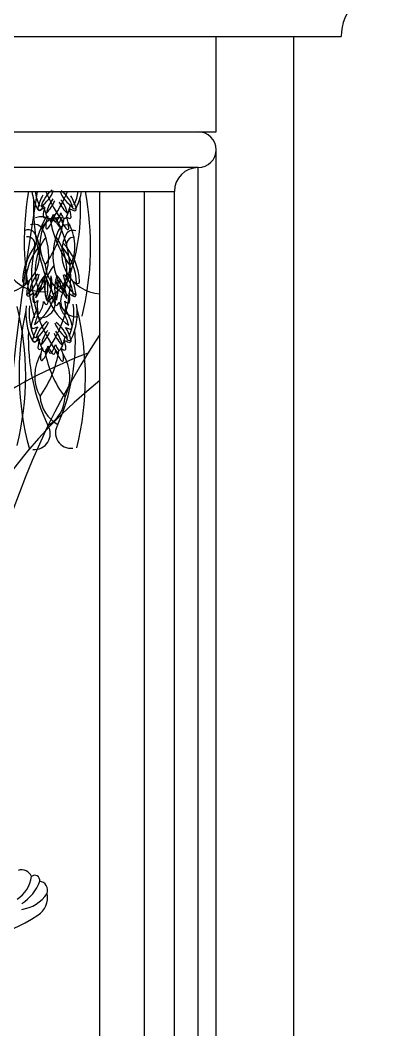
# Model space of a CAD drawing. Header units: millimetres. Extents: x 1155 to 2227, y 540 to 1342.
# Drawn here: x 1276.79 to 1284.52, y 1105.92 to 1127.13 of the extents above; entities that cross this region are included whole.
import ezdxf

# ---------------------------------------------------------------- set-up
doc = ezdxf.new("R2010")
doc.units = ezdxf.units.MM

msp = doc.modelspace()

# ---------------------------------------------------------------- linework, layer by layer
at = {"color": 0}
for p, q in [((1195.524, 1126.78421), (1283.524, 1126.78421)), ((1280.899, 1124.78421), (1280.899, 1126.78421)), ((1282.524, 1126.78421), (1282.524, 1080.05549)), ((1264.774, 1124.78421), (1280.899, 1124.78421)), ((1280.899, 1085.43049), (1280.899, 1124.40921)), ((1280.524, 1124.03421), (1265.149, 1124.03421)), ((1280.524, 1085.80549), (1280.524, 1124.03421)), ((1265.649, 1123.53421), (1280.024, 1123.53421)), ((1278.4615, 1088.80549), (1278.4615, 1123.53421)), ((1279.399, 1088.80549), (1279.399, 1123.53421)), ((1280.024, 1086.30549), (1280.024, 1123.53421))]:
    msp.add_line(p, q, dxfattribs=at)
for centre, radius, start, end in [((1284.524, 1126.78421), 1, 90, 180), ((1280.524, 1124.40921), 0.375, 270, 90), ((1280.524, 1123.53421), 0.5, 90, 180), ((1277.89869, 1123.01845), 0.70041, 128.669653, 163.348256), ((1348.37614, 1112.02592), 72.15709, 170.8227387, 182.5326154), ((1282.94826, 1122.48834), 6.07603, 170.088306, 195.354419), ((1278.25965, 1123.73489), 1.24608, 189.267976, 207.43286), ((1281.31191, 1123.20088), 4.24526, 177.787954, 205.438997), ((1278.28555, 1123.73195), 1.20222, 189.467011, 205.032609), ((1278.18276, 1122.93964), 1.05396, 150.706335, 166.649637), ((1276.84139, 1123.78753), 0.6872, 304.199647, 340.146127), ((1279.80607, 1124.52637), 2.67345, 201.784591, 217.893648), ((1278.07367, 1122.9239), 0.7524, 142.790476, 168.215137), ((1275.28236, 1124.49438), 2.67345, 323.23903, 338.95195), ((1278.26447, 1123.78229), 0.6872, 201.230101, 237.176581), ((1277.05328, 1122.88931), 0.7524, 13.161092, 38.585753), ((1277.22594, 1122.98804), 0.70041, 18.027973, 52.706575), ((1273.80879, 1123.1331), 4.24526, 335.937232, 3.588274), ((1276.94385, 1122.90242), 1.05396, 14.726591, 30.669893), ((1276.82152, 1123.7367), 1.20222, 336.34362, 350.303219), ((1276.84735, 1123.74027), 1.24608, 333.943368, 350.481512), ((1272.19002, 1122.38147), 6.07603, 346.021809, 10.936418), ((1277.19541, 1123.17927), 0.04562, 203.86234, 333.925294), ((1277.19037, 1123.17429), 0.03421, 165.246038, 295.308992), ((1277.03803, 1123.61447), 0.49982, 289.515242, 302.302292), ((1276.67041, 1123.51107), 0.66642, 328.131544, 335.115419), ((1277.80575, 1122.99837), 0.53677, 158.855228, 178.34214), ((1278.30334, 1123.45057), 1.05163, 192.07118, 208.032162), ((1276.79581, 1123.62789), 0.77193, 314.527487, 337.934401), ((1278.31386, 1123.62379), 0.77193, 203.441828, 226.848741), ((1276.8105, 1123.45498), 1.05163, 333.344066, 349.305048), ((1277.31934, 1122.97019), 0.53677, 3.034089, 22.521), ((1278.07204, 1123.60455), 0.49982, 239.073937, 251.860987), ((1278.4415, 1123.55468), 0.66642, 206.26081, 213.244685), ((1277.92462, 1123.21036), 0.04562, 207.450935, 337.513889), ((1277.93032, 1123.16084), 0.03421, 246.067237, 16.130191), ((1279.69751, 1121.7615), 2.67345, 152.646944, 217.893648), ((1277.2368, 1122.54179), 0.4563, 21.491396, 106.105238), ((1277.6156, 1122.524), 0.4563, 75.270991, 159.884833), ((1277.30039, 1123.0106), 0.03136, 173.956481, 304.019435), ((1275.49729, 1123.30069), 2.23809, 324.180656, 351.328305), ((1275.1738, 1121.72951), 2.67345, 323.23903, 27.742247), ((1277.10125, 1123.38829), 0.45817, 298.225685, 305.283685), ((1277.88987, 1122.80204), 0.56533, 157.948295, 183.408227), ((1276.93659, 1123.12323), 0.56533, 319.3517, 344.811632), ((1277.40637, 1122.97018), 0.03421, 203.86234, 333.925294), ((1279.61987, 1123.32786), 2.23809, 190.047923, 217.195572), ((1277.01263, 1123.21903), 0.49982, 328.131544, 340.918594), ((1277.91919, 1123.11271), 0.45817, 197.476242, 204.534241), ((1277.99699, 1123.21679), 0.53677, 197.47153, 216.958442), ((1277.12237, 1123.22862), 0.53677, 324.417787, 343.904698), ((1277.20318, 1123.08177), 0.45817, 336.841987, 343.899987), ((1278.1064, 1123.2545), 0.49982, 200.457635, 213.244685), ((1278.18525, 1123.11589), 0.56533, 196.564597, 222.024528), ((1277.71874, 1122.99627), 0.03421, 207.450935, 337.513889), ((1278.01427, 1123.37692), 0.45817, 236.092544, 243.150543), ((1277.23996, 1122.7719), 0.56533, 357.968002, 23.427934), ((1277.82426, 1122.99456), 0.03136, 237.356793, 7.419747), ((1277.26408, 1122.2878), 0.8617, 148.976355, 275.028839), ((1276.95418, 1122.55504), 0.17117, 27.372089, 110.654405), ((1277.07799, 1122.63743), 0.20606, 24.886816, 111.503542), ((1276.08608, 1122.17728), 1.29951, 318.614615, 24.886816), ((1278.10743, 1122.42491), 0.90607, 148.849147, 208.620901), ((1277.34828, 1122.77018), 0.02281, 184.394401, 251.629646), ((1277.34847, 1122.77012), 0.02281, 251.13028, 318.365526), ((1277.53209, 1122.93254), 0.03136, 198.740491, 328.803445), ((1277.5945, 1122.91095), 0.03136, 212.572783, 342.635737), ((1277.77206, 1122.62343), 0.20606, 69.872686, 156.489413), ((1277.78196, 1122.75299), 0.02281, 223.010703, 290.245948), ((1277.78215, 1122.75306), 0.02281, 289.746582, 356.981828), ((1277.03151, 1122.38965), 0.90607, 332.755327, 32.527082), ((1276.34096, 1122.23755), 0.8617, 267.221595, 30.897281), ((1276.94077, 1122.42471), 0.15625, 335.333169, 96.968058), ((1278.34903, 1121.8661), 1.24608, 145.382408, 197.70402), ((1278.77474, 1122.18723), 1.29951, 156.489413, 222.354229), ((1276.51938, 1121.86647), 1.24608, 343.943368, 35.204718), ((1278.51848, 1122.24137), 0.8617, 148.976355, 266.208497), ((1277.89782, 1122.54403), 0.17117, 70.721823, 154.004139), ((1277.91435, 1122.41407), 0.15625, 84.40817, 206.04306), ((1278.08844, 1121.61686), 1.25016, 142.558563, 178.483568), ((1278.11004, 1121.60093), 1.20715, 139.630783, 179.594269), ((1276.76521, 1121.56244), 1.20715, 1.781959, 41.745446), ((1276.78641, 1121.57888), 1.25016, 2.892661, 44.206947), ((1278.0588, 1121.4726), 0.75554, 138.49627, 195.84773), ((1278.04275, 1122.04132), 0.73241, 183.94843, 240.772691), ((1277.10539, 1122.00773), 0.73241, 300.603537, 357.427798), ((1276.88432, 1121.65113), 0.04562, 175.246038, 305.308992), ((1276.58237, 1122.19384), 0.66642, 299.515242, 306.499117), ((1277.97353, 1121.30989), 1.05396, 160.706335, 176.743809), ((1276.50531, 1121.91198), 0.6872, 307.268848, 350.146127), ((1277.68009, 1121.33818), 0.70041, 138.669653, 179.582595), ((1277.86883, 1121.27545), 0.7524, 135.770429, 178.215137), ((1276.48815, 1121.74685), 0.77193, 324.527487, 357.770514), ((1278.34268, 1121.57851), 1.05163, 172.681567, 198.032162), ((1276.62098, 1121.4963), 0.74727, 342.071482, 16.039178), ((1276.77973, 1121.60889), 0.67331, 327.246761, 10.761775), ((1278.0944, 1121.64701), 0.67331, 170.614453, 214.129467), ((1278.25634, 1121.49361), 0.74727, 160.322971, 199.304746), ((1276.81951, 1121.43537), 0.75554, 345.528498, 19.113299), ((1276.53263, 1121.57911), 1.05163, 343.344066, 5.323405), ((1277.01416, 1121.24285), 0.7524, 3.161092, 45.605799), ((1278.38313, 1121.74727), 0.77193, 183.605714, 216.848741), ((1278.36201, 1121.91194), 0.6872, 191.230101, 234.107381), ((1277.20134, 1121.31009), 0.70041, 1.793634, 42.706575), ((1277.20447, 1121.50372), 0.04562, 193.86234, 323.925294), ((1276.74507, 1121.92165), 0.66642, 317.281877, 325.115419), ((1278.12154, 1121.96052), 0.66642, 216.26081, 223.244685), ((1277.67231, 1121.53168), 0.04562, 145.23169, 67.357647), ((1276.90866, 1121.27477), 1.05396, 4.63242, 20.669893), ((1278.27819, 1122.19187), 0.66642, 234.877112, 241.860987), ((1277.98936, 1121.64207), 0.04562, 236.067237, 6.130191), ((1276.95547, 1121.36865), 0.03421, 175.246038, 305.308992), ((1276.72901, 1121.77569), 0.49982, 299.515242, 312.302292), ((1277.59205, 1121.30227), 0.53677, 168.855228, 188.34214), ((1276.37954, 1121.67782), 1.18084, 306.922215, 339.259502), ((1276.83055, 1121.56393), 0.45817, 308.225685, 315.283685), ((1277.70899, 1121.12353), 0.56533, 167.948295, 193.408227), ((1277.19854, 1121.20448), 0.32882, 263.786763, 31.71386), ((1277.37592, 1121.26118), 0.03421, 193.86234, 323.925294), ((1276.87908, 1121.41035), 0.53677, 334.417787, 353.904698), ((1278.49336, 1121.68087), 1.18084, 202.116726, 234.454013), ((1277.03137, 1121.57462), 0.49982, 318.131544, 330.918594), ((1277.84365, 1121.60671), 0.49982, 210.457635, 223.244685), ((1278.00039, 1121.40148), 0.53677, 187.47153, 206.958442), ((1277.50673, 1121.28508), 0.03421, 217.450935, 347.513889), ((1277.96483, 1121.22926), 0.32882, 148.278671, 276.205767), ((1278.14164, 1121.77031), 0.49982, 229.073937, 241.860987), ((1277.29022, 1121.27631), 0.53677, 353.034089, 12.521), ((1277.92502, 1121.35796), 0.03421, 236.067237, 6.130191), ((1270.82706, 1119.66302), 6.07603, 346.021809, 13.830123), ((1282.8397, 1119.72347), 6.07603, 167.546106, 195.354419), ((1278.15109, 1120.97002), 1.24608, 172.675728, 207.43286), ((1278.17699, 1120.96708), 1.20222, 172.331662, 205.032609), ((1278.24067, 1120.45712), 1.25016, 151.028915, 168.255726), ((1277.09225, 1121.22656), 0.03136, 183.956481, 314.019435), ((1276.71442, 1121.2743), 0.56533, 329.3517, 354.811632), ((1277.68392, 1121.43456), 0.45817, 207.476242, 214.534241), ((1277.33398, 1121.18991), 0.03136, 208.740491, 338.803445), ((1277.55091, 1121.17018), 0.03136, 202.572783, 332.635737), ((1277.1952, 1121.40636), 0.45817, 326.841987, 333.899987), ((1278.16827, 1121.26942), 0.56533, 186.564597, 212.024528), ((1277.17761, 1121.09481), 0.56533, 347.968002, 13.427934), ((1278.04522, 1121.55618), 0.45817, 226.092544, 233.150543), ((1276.66209, 1120.41582), 1.25016, 13.120502, 30.347314), ((1277.79169, 1121.21262), 0.03136, 227.356793, 357.419747), ((1276.71296, 1120.97183), 1.20222, 336.34362, 9.044566), ((1276.73879, 1120.9754), 1.24608, 333.943368, 8.700501), ((1272.08146, 1119.61659), 6.07603, 346.021809, 13.830123), ((1278.25917, 1120.43768), 1.20715, 153.545122, 165.800238), ((1277.18116, 1120.9981), 0.02281, 194.394401, 261.629646), ((1277.18136, 1120.99807), 0.02281, 261.13028, 328.365526), ((1277.7081, 1120.98206), 0.02281, 213.010703, 280.245948), ((1276.64406, 1120.39594), 1.20715, 15.57599, 27.831107), ((1277.70829, 1120.9821), 0.02281, 279.746582, 346.981828), ((1281.20335, 1120.43601), 4.24526, 177.787954, 205.438997), ((1277.06079, 1120.69996), 0.04562, 165.246038, 295.308992), ((1278.0742, 1120.17477), 1.05396, 150.706335, 166.649637), ((1276.85767, 1121.28686), 0.66642, 289.515242, 296.499117), ((1277.79013, 1120.25358), 0.70041, 128.669653, 163.348256), ((1276.73283, 1121.02266), 0.6872, 304.199647, 340.146127), ((1277.96511, 1120.15903), 0.7524, 142.790476, 168.215137), ((1278.15591, 1121.01741), 0.6872, 201.230101, 237.176581), ((1277.11738, 1120.22316), 0.70041, 18.027973, 52.706575), ((1273.70023, 1120.36823), 4.24526, 335.937232, 3.588274), ((1276.83529, 1120.13755), 1.05396, 14.726591, 30.669893), ((1278.02476, 1121.27854), 0.66642, 244.877112, 251.860987), ((1277.83579, 1120.68693), 0.04562, 246.067237, 16.130191), ((1292.46061, 1111.31294), 16.76067, 146.64041, 187.629894), ((1277.08685, 1120.4144), 0.04562, 203.86234, 333.925294), ((1277.08181, 1120.40942), 0.03421, 165.246038, 295.308992), ((1276.92946, 1120.84959), 0.49982, 289.515242, 302.302292), ((1276.56185, 1120.7462), 0.66642, 328.131544, 335.115419), ((1277.69719, 1120.2335), 0.53677, 158.855228, 178.34214), ((1278.19478, 1120.68569), 1.05163, 192.07118, 208.032162), ((1276.68725, 1120.86302), 0.77193, 314.527487, 337.934401), ((1278.2053, 1120.85892), 0.77193, 203.441828, 226.848741), ((1276.94472, 1120.12444), 0.7524, 13.161092, 38.585753), ((1276.70194, 1120.6901), 1.05163, 333.344066, 349.305048), ((1277.21078, 1120.20532), 0.53677, 3.034089, 22.521), ((1277.96348, 1120.83967), 0.49982, 239.073937, 251.860987), ((1278.33294, 1120.78981), 0.66642, 206.26081, 213.244685), ((1277.81606, 1120.44549), 0.04562, 207.450935, 337.513889), ((1277.82176, 1120.39597), 0.03421, 246.067237, 16.130191), ((1277.19183, 1120.24573), 0.03136, 173.956481, 304.019435), ((1275.38873, 1120.53582), 2.23809, 324.180656, 351.328305), ((1276.99269, 1120.62342), 0.45817, 298.225685, 305.283685), ((1277.78131, 1120.03717), 0.56533, 157.948295, 183.408227), ((1276.82803, 1120.35836), 0.56533, 319.3517, 344.811632), ((1277.29781, 1120.20531), 0.03421, 203.86234, 333.925294), ((1279.51131, 1120.56299), 2.23809, 190.047923, 217.195572), ((1276.90407, 1120.45416), 0.49982, 328.131544, 340.918594), ((1277.81063, 1120.34783), 0.45817, 197.476242, 204.534241), ((1277.88843, 1120.45191), 0.53677, 197.47153, 216.958442), ((1277.01381, 1120.46375), 0.53677, 324.417787, 343.904698), ((1277.09462, 1120.3169), 0.45817, 336.841987, 343.899987), ((1277.99784, 1120.48963), 0.49982, 200.457635, 213.244685), ((1278.07669, 1120.35101), 0.56533, 196.564597, 222.024528), ((1277.61018, 1120.23139), 0.03421, 207.450935, 337.513889), ((1277.90571, 1120.61205), 0.45817, 236.092544, 243.150543), ((1277.13139, 1120.00703), 0.56533, 357.968002, 23.427934), ((1277.71569, 1120.22968), 0.03136, 237.356793, 7.419747), ((1282.07321, 1109.94985), 10.89432, 110.766787, 189.391534), ((1277.99887, 1119.66004), 0.90607, 148.849147, 208.620901), ((1277.23972, 1120.00531), 0.02281, 184.394401, 251.629646), ((1277.23991, 1120.00525), 0.02281, 251.13028, 318.365526), ((1277.42353, 1120.16766), 0.03136, 198.740491, 328.803445), ((1277.48594, 1120.14608), 0.03136, 212.572783, 342.635737), ((1277.6734, 1119.98811), 0.02281, 223.010703, 290.245948), ((1277.67359, 1119.98818), 0.02281, 289.746582, 356.981828), ((1276.92295, 1119.62478), 0.90607, 332.755327, 32.527082), ((1284.94912, 1111.39072), 10.43086, 128.459691, 190.07951), ((1277.93419, 1119.27645), 0.73241, 183.94843, 240.772691), ((1276.99683, 1119.24285), 0.73241, 300.603537, 357.427798), ((1277.08998, 1118.43961), 0.32882, 263.786763, 31.71386), ((1277.85627, 1118.46439), 0.32882, 148.278671, 276.205767), ((1276.81991, 1109.05951), 0.22037, 21.313065, 109.35148), ((1277.09341, 1109.06014), 0.10471, 349.277846, 130.640489), ((1276.35635, 1109.22791), 0.67467, 302.725578, 352.478879), ((1276.3766, 1109.31984), 0.86593, 300.776575, 341.192055), ((1277.16951, 1108.84856), 0.19396, 340.259437, 82.061879), ((1276.71504, 1109.20739), 0.76543, 277.857888, 326.331581), ((1276.9204, 1108.69792), 0.43999, 302.523708, 11.154797), ((1274.92825, 1111.82213), 4.1453, 268.28086, 302.523708)]:
    msp.add_arc(centre, radius, start, end, dxfattribs=at)

doc.saveas('drawing.dxf')
